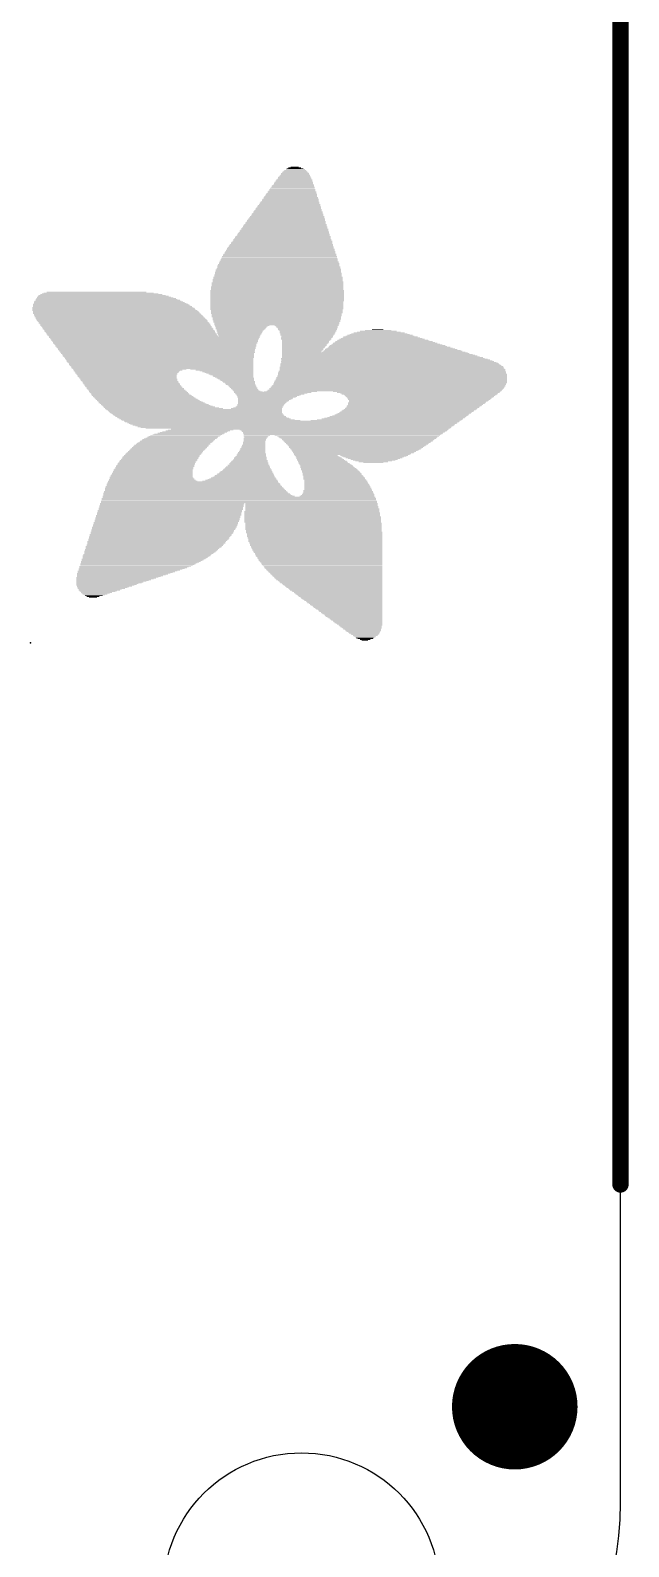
# Model space of a CAD drawing. Extents: x -6.8 to 60.3, y -8.9 to 34.9.
# Drawn here: x 46.1 to 50.86, y 2.19 to 14.28 of the extents above; entities that cross this region are included whole.
import ezdxf

# ---------------------------------------------------------------- set-up
doc = ezdxf.new("R2010")
doc.units = 0
for name, color, linetype in [('1', 12, 'CONTINUOUS'), ('20', 53, 'CONTINUOUS'), ('21', 40, 'CONTINUOUS'), ('23', 40, 'CONTINUOUS'), ('47', 253, 'CONTINUOUS')]:
    doc.layers.add(name, color=color, linetype=linetype)

# ---------------------------------------------------------------- blocks, each defined once
blk = doc.blocks.new('RECT')
blk.add_solid([(-0.5, -0.5), (0.5, -0.5), (-0.5, 0.5), (0.5, 0.5)])
blk = doc.blocks.new('PIE')
at = {"const_width": 0.5}
blk.add_lwpolyline([(0, -0.25, 1), (0, 0.25, 1), (0, -0.25)], format="xyb", dxfattribs=at)

msp = doc.modelspace()

# ---------------------------------------------------------------- linework, layer by layer
at = {"layer": '20'}
msp.add_line((50.8, 2.54), (50.8, 20.32), dxfattribs=at)
msp.add_circle((48.26, 1.8415), 1.1, dxfattribs=at)
msp.add_arc((48.26, 2.54), 2.54, 270, 0, dxfattribs=at)
at = {"layer": '23'}
for p in [(46.101, 9.398), (49.9582, 3.309)]:
    msp.add_point(p, dxfattribs=at)
at = {"layer": '47', "const_width": 0.13}
msp.add_lwpolyline([(50.8, 5.08), (50.8, 34.462)], dxfattribs=at)
at = {"layer": '47', "const_width": 0.065}
msp.add_lwpolyline([(50.7675, 5.08, 1), (50.8325, 5.08)], format="xyb", dxfattribs=at)

# ---------------------------------------------------------------- block references
at = {"layer": '1'}
msp.add_blockref('PIE', (49.9582, 3.309), dxfattribs=at)
at = {"layer": '21'}
for p, xscale, yscale in [((48.2124, 13.1699), 0.1524, 0.0064), ((48.2092, 13.1763), 0.1334, 0.0063), ((48.206, 13.1826), 0.1016, 0.0064), ((48.2061, 13.189), 0.0635, 0.0063), ((48.1965, 13.0493), 0.3238, 0.0063), ((48.1965, 13.062), 0.3112, 0.0063), ((48.1965, 13.0556), 0.3112, 0.0064), ((48.1997, 13.0683), 0.3048, 0.0064), ((48.1997, 13.081), 0.2921, 0.0064), ((48.1997, 13.0747), 0.2921, 0.0063), ((48.2029, 13.0874), 0.2857, 0.0063), ((48.2029, 13.0937), 0.2731, 0.0064), ((48.2029, 13.1064), 0.2603, 0.0064), ((48.2061, 13.1001), 0.2667, 0.0063), ((48.206, 13.1128), 0.254, 0.0063), ((48.2061, 13.1191), 0.2413, 0.0064), ((48.2092, 13.1255), 0.235, 0.0063), ((48.2092, 13.1382), 0.2222, 0.0063), ((48.2092, 13.1318), 0.2222, 0.0064), ((48.2092, 13.1445), 0.2096, 0.0064), ((48.2092, 13.1509), 0.1968, 0.0063), ((48.2092, 13.1572), 0.1842, 0.0064), ((48.2092, 13.1636), 0.1714, 0.0063), ((48.1711, 12.9286), 0.4508, 0.0064), ((48.1743, 12.935), 0.4445, 0.0063), ((48.1743, 12.9477), 0.4318, 0.0063), ((48.1743, 12.9413), 0.4318, 0.0064), ((48.1743, 12.954), 0.4191, 0.0064), ((48.1775, 12.9667), 0.4127, 0.0064), ((48.1775, 12.9604), 0.4127, 0.0063), ((48.1806, 12.9731), 0.4064, 0.0063), ((48.1806, 12.9794), 0.3937, 0.0064), ((48.1838, 12.9921), 0.3874, 0.0064), ((48.1838, 12.9858), 0.3874, 0.0063), ((48.1838, 12.9985), 0.3746, 0.0063), ((48.187, 13.0112), 0.3683, 0.0063), ((48.187, 13.0048), 0.3683, 0.0064), ((48.187, 13.0175), 0.3556, 0.0064), ((48.1902, 13.0239), 0.3493, 0.0063), ((48.1902, 13.0366), 0.3365, 0.0063), ((48.1934, 13.0302), 0.3429, 0.0064), ((48.1933, 13.0429), 0.3302, 0.0064), ((48.1489, 12.8143), 0.5715, 0.0064), ((48.1489, 12.8079), 0.5715, 0.0063), ((48.1489, 12.8207), 0.5588, 0.0063), ((48.1521, 12.8334), 0.5525, 0.0063), ((48.1521, 12.827), 0.5525, 0.0064), ((48.1521, 12.8397), 0.5397, 0.0064), ((48.1552, 12.846), 0.5334, 0.0063), ((48.1553, 12.8588), 0.5207, 0.0063), ((48.1584, 12.8524), 0.527, 0.0064), ((48.1584, 12.8651), 0.5144, 0.0064), ((48.1584, 12.8778), 0.5016, 0.0064), ((48.1616, 12.8715), 0.508, 0.0063), ((48.1616, 12.8841), 0.4953, 0.0063), ((48.1648, 12.8905), 0.4889, 0.0064), ((48.1648, 12.9032), 0.4763, 0.0064), ((48.1648, 12.8969), 0.4763, 0.0063), ((48.168, 12.9096), 0.4699, 0.0063), ((48.1679, 12.9159), 0.4572, 0.0064), ((48.1711, 12.9223), 0.4508, 0.0063), ((48.1235, 12.6873), 0.6985, 0.0064), ((48.1235, 12.7), 0.6858, 0.0064), ((48.1267, 12.6936), 0.6921, 0.0063), ((48.1267, 12.7064), 0.6795, 0.0063), ((48.1267, 12.7191), 0.6667, 0.0063), ((48.1299, 12.7127), 0.6731, 0.0064), ((48.1298, 12.7254), 0.6604, 0.0064), ((48.133, 12.7317), 0.654, 0.0063), ((48.133, 12.7445), 0.6414, 0.0063), ((48.133, 12.7381), 0.6414, 0.0064), ((48.1362, 12.7508), 0.635, 0.0064), ((48.1362, 12.7635), 0.6223, 0.0064), ((48.1394, 12.7572), 0.6287, 0.0063), ((48.1394, 12.7698), 0.6159, 0.0063), ((48.1425, 12.7762), 0.6096, 0.0064), ((48.1425, 12.7889), 0.5969, 0.0064), ((48.1425, 12.7826), 0.5969, 0.0063), ((48.1457, 12.7953), 0.5906, 0.0063), ((48.1457, 12.8016), 0.5778, 0.0064), ((48.0981, 12.5667), 0.8255, 0.0063), ((48.1013, 12.573), 0.8191, 0.0064), ((48.1013, 12.5857), 0.8065, 0.0064), ((48.1013, 12.5793), 0.8065, 0.0063), ((48.1044, 12.5921), 0.8001, 0.0063), ((48.1076, 12.5984), 0.7938, 0.0064), ((48.1076, 12.6111), 0.781, 0.0064), ((48.1076, 12.6048), 0.781, 0.0063), ((48.1076, 12.6174), 0.7684, 0.0063), ((48.1108, 12.6302), 0.762, 0.0063), ((48.1108, 12.6238), 0.762, 0.0064), ((48.114, 12.6365), 0.7557, 0.0064), ((48.114, 12.6429), 0.7429, 0.0063), ((48.1171, 12.6555), 0.7366, 0.0063), ((48.1171, 12.6492), 0.7366, 0.0064), ((48.1172, 12.6619), 0.7239, 0.0064), ((48.1203, 12.6683), 0.7176, 0.0063), ((48.1203, 12.681), 0.7048, 0.0063), ((48.1235, 12.6746), 0.7112, 0.0064), ((48.0822, 12.4524), 0.9334, 0.0063), ((48.0822, 12.446), 0.9334, 0.0064), ((48.0822, 12.465), 0.9208, 0.0063), ((48.0854, 12.4587), 0.9271, 0.0064), ((48.0854, 12.4778), 0.9144, 0.0063), ((48.0854, 12.4714), 0.9144, 0.0064), ((48.0854, 12.4905), 0.9017, 0.0063), ((48.0854, 12.4841), 0.9017, 0.0064), ((48.0886, 12.4968), 0.8953, 0.0064), ((48.0886, 12.5095), 0.8827, 0.0064), ((48.0886, 12.5031), 0.8827, 0.0063), ((48.0918, 12.5159), 0.8763, 0.0063), ((48.0917, 12.5286), 0.8636, 0.0063), ((48.0917, 12.5222), 0.8636, 0.0064), ((48.0949, 12.5349), 0.8572, 0.0064), ((48.0918, 12.5412), 0.8509, 0.0063), ((48.0949, 12.5476), 0.8446, 0.0064), ((48.0949, 12.5603), 0.8318, 0.0064), ((48.0981, 12.554), 0.8382, 0.0063), ((48.0727, 12.3317), 1.016, 0.0064), ((48.0727, 12.3254), 1.016, 0.0063), ((48.0727, 12.3508), 1.0033, 0.0063), ((48.0759, 12.3444), 1.0097, 0.0064), ((48.0759, 12.3381), 1.0097, 0.0063), ((48.0759, 12.3698), 0.9969, 0.0064), ((48.0759, 12.3635), 0.9969, 0.0063), ((48.0759, 12.3571), 0.9969, 0.0064), ((48.0759, 12.3825), 0.9843, 0.0064), ((48.079, 12.3762), 0.9906, 0.0063), ((48.0759, 12.4016), 0.9715, 0.0063), ((48.0791, 12.3952), 0.9779, 0.0064), ((48.0791, 12.3889), 0.9779, 0.0063), ((48.079, 12.4143), 0.9652, 0.0063), ((48.079, 12.4079), 0.9652, 0.0064), ((48.0791, 12.4269), 0.9525, 0.0063), ((48.0822, 12.4206), 0.9588, 0.0064), ((48.079, 12.4397), 0.9398, 0.0063), ((48.0822, 12.4333), 0.9462, 0.0064), ((48.0663, 12.2047), 1.0668, 0.0064), ((48.0663, 12.2365), 1.0541, 0.0063), ((48.0663, 12.2301), 1.0541, 0.0064), ((48.0663, 12.2238), 1.0541, 0.0063), ((48.0663, 12.2174), 1.0541, 0.0064), ((48.0663, 12.2111), 1.0541, 0.0063), ((48.0695, 12.2682), 1.0478, 0.0064), ((48.0695, 12.2619), 1.0478, 0.0063), ((48.0695, 12.2555), 1.0478, 0.0064), ((48.0695, 12.2492), 1.0478, 0.0063), ((48.0695, 12.2428), 1.0478, 0.0064), ((48.0695, 12.2936), 1.035, 0.0064), ((48.0695, 12.2873), 1.035, 0.0063), ((48.0695, 12.2809), 1.035, 0.0064), ((48.0727, 12.2746), 1.0414, 0.0063), ((48.0727, 12.3127), 1.0287, 0.0063), ((48.0727, 12.3063), 1.0287, 0.0064), ((48.0727, 12.3), 1.0287, 0.0063), ((48.0727, 12.319), 1.016, 0.0064), ((46.7392, 12.0968), 1.2319, 0.0063), ((46.7455, 12.0904), 1.2446, 0.0064), ((46.7487, 12.0841), 1.251, 0.0063), ((46.7296, 12.1095), 1.2001, 0.0063), ((46.7233, 12.1158), 1.1874, 0.0064), ((46.736, 12.1031), 1.2128, 0.0064), ((46.7201, 12.1222), 1.1684, 0.0063), ((46.7075, 12.1349), 1.1303, 0.0063), ((46.717, 12.1285), 1.1493, 0.0064), ((46.7043, 12.1412), 1.1113, 0.0064), ((46.6884, 12.1539), 1.0668, 0.0064), ((46.6979, 12.1476), 1.0858, 0.0063), ((46.682, 12.1603), 1.0414, 0.0063), ((46.6725, 12.1666), 1.0096, 0.0064), ((46.6662, 12.173), 0.9715, 0.0063), ((46.6566, 12.1793), 0.9271, 0.0064), ((46.644, 12.1857), 0.8763, 0.0063), ((46.6281, 12.192), 0.7937, 0.0064), ((48.0663, 12.1984), 1.0668, 0.0063), ((48.0663, 12.192), 1.0668, 0.0064), ((48.0663, 12.1857), 1.0668, 0.0063), ((48.0663, 12.1793), 1.0668, 0.0064), ((48.0663, 12.173), 1.0668, 0.0063), ((48.0663, 12.1666), 1.0668, 0.0064), ((48.0663, 12.1603), 1.0668, 0.0063), ((48.0663, 12.1539), 1.0668, 0.0064), ((48.0663, 12.1476), 1.0668, 0.0063), ((48.0663, 12.1412), 1.0668, 0.0064), ((48.0663, 12.1349), 1.0668, 0.0063), ((48.0663, 12.1285), 1.0668, 0.0064), ((48.0663, 12.1222), 1.0668, 0.0063), ((48.0632, 12.1158), 1.0605, 0.0064), ((48.0632, 12.1095), 1.0605, 0.0063), ((48.0632, 12.1031), 1.0605, 0.0064), ((48.0632, 12.0968), 1.0605, 0.0063), ((48.0632, 12.0904), 1.0605, 0.0064), ((48.0632, 12.0841), 1.0605, 0.0063), ((46.7677, 12.0523), 1.3017, 0.0064), ((46.7551, 12.0714), 1.2763, 0.0063), ((46.7614, 12.065), 1.289, 0.0064), ((46.7646, 12.0587), 1.2954, 0.0063), ((46.7741, 12.046), 1.3144, 0.0063), ((46.7551, 12.0777), 1.2637, 0.0064), ((46.7836, 12.0333), 1.3208, 0.0063), ((46.7868, 12.0269), 1.3272, 0.0064), ((46.79, 12.0206), 1.3335, 0.0063), ((46.7805, 12.0396), 1.3145, 0.0064), ((46.7964, 12.0142), 1.3335, 0.0064), ((46.7995, 12.0079), 1.3398, 0.0063), ((46.8058, 12.0015), 1.3399, 0.0064), ((46.809, 11.9952), 1.3462, 0.0063), ((46.8154, 11.9888), 1.3462, 0.0064), ((46.8186, 11.9825), 1.3525, 0.0063), ((46.8249, 11.9761), 1.3526, 0.0064), ((46.8281, 11.9698), 1.3589, 0.0063), ((46.8345, 11.9634), 1.3589, 0.0064), ((48.0632, 12.0777), 1.0605, 0.0064), ((48.0632, 12.0714), 1.0605, 0.0063), ((48.0632, 12.065), 1.0605, 0.0064), ((48.0632, 12.0587), 1.0605, 0.0063), ((48.06, 12.0523), 1.0541, 0.0064), ((48.0632, 12.046), 1.0477, 0.0063), ((48.0632, 12.0396), 1.0477, 0.0064), ((48.0632, 12.0333), 1.0477, 0.0063), ((48.0632, 12.0269), 1.0477, 0.0064), ((48.06, 12.0206), 1.0414, 0.0063), ((48.0632, 12.0142), 1.0351, 0.0064), ((48.0632, 12.0079), 1.0351, 0.0063), ((48.0632, 12.0015), 1.0351, 0.0064), ((48.06, 11.9952), 1.0287, 0.0063), ((48.06, 11.9698), 1.016, 0.0063), ((48.0632, 11.9888), 1.0223, 0.0064), ((48.0632, 11.9825), 1.0223, 0.0063), ((48.0632, 11.9761), 1.0223, 0.0064), ((48.0632, 11.9634), 1.0097, 0.0064), ((46.8376, 11.9571), 1.3526, 0.0063), ((46.8439, 11.9507), 1.3525, 0.0064), ((46.8471, 11.9444), 1.3589, 0.0063), ((46.8535, 11.938), 1.3589, 0.0064), ((46.8567, 11.9317), 1.3525, 0.0063), ((46.8599, 11.9253), 1.3589, 0.0064), ((46.8662, 11.919), 1.3589, 0.0063), ((46.8694, 11.9126), 1.3525, 0.0064), ((46.8788, 11.8999), 1.3589, 0.0064), ((46.8757, 11.9063), 1.3526, 0.0063), ((46.882, 11.8936), 1.3525, 0.0063), ((46.8884, 11.8872), 1.3526, 0.0064), ((46.8916, 11.8809), 1.3589, 0.0063), ((46.8948, 11.8745), 1.3525, 0.0064), ((46.9011, 11.8681), 1.3526, 0.0063), ((46.9075, 11.8618), 1.3525, 0.0064), ((46.9075, 11.8555), 1.3525, 0.0063), ((46.9138, 11.8491), 1.3526, 0.0064), ((46.9201, 11.8428), 1.3525, 0.0063), ((48.0632, 11.9571), 1.0097, 0.0063), ((48.06, 11.9507), 1.0033, 0.0064), ((48.06, 11.9317), 0.9906, 0.0063), ((48.0632, 11.9444), 0.9969, 0.0063), ((48.0632, 11.938), 0.9969, 0.0064), ((47.7869, 11.9253), 0.4318, 0.0064), ((47.7806, 11.919), 0.4191, 0.0063), ((47.7806, 11.9126), 0.4064, 0.0064), ((47.7774, 11.9063), 0.4, 0.0063), ((47.7743, 11.8999), 0.3937, 0.0064), ((47.7742, 11.8936), 0.381, 0.0063), ((47.7711, 11.8872), 0.3747, 0.0064), ((47.7679, 11.8809), 0.3683, 0.0063), ((47.7711, 11.8745), 0.3619, 0.0064), ((47.7679, 11.8681), 0.3556, 0.0063), ((47.7647, 11.8618), 0.3492, 0.0064), ((47.7679, 11.8555), 0.3429, 0.0063), ((47.7647, 11.8491), 0.3366, 0.0064), ((47.7679, 11.8428), 0.3302, 0.0063), ((48.3013, 11.9253), 0.508, 0.0064), ((48.3013, 11.919), 0.4953, 0.0063), ((48.3045, 11.9126), 0.4889, 0.0064), ((48.3076, 11.9063), 0.4826, 0.0063), ((48.3077, 11.8999), 0.4699, 0.0064), ((48.3077, 11.8936), 0.4699, 0.0063), ((48.3076, 11.8872), 0.4572, 0.0064), ((48.3108, 11.8809), 0.4508, 0.0063), ((48.3077, 11.8745), 0.4445, 0.0064), ((48.3077, 11.8681), 0.4445, 0.0063), ((48.3076, 11.8618), 0.4318, 0.0064), ((48.3076, 11.8555), 0.4318, 0.0063), ((48.3045, 11.8491), 0.4255, 0.0064), ((48.3045, 11.8428), 0.4127, 0.0063), ((48.8855, 11.8428), 0.5461, 0.0063), ((48.8855, 11.8491), 0.5207, 0.0064), ((48.8823, 11.8555), 0.4762, 0.0063), ((48.8792, 11.8618), 0.4445, 0.0064), ((48.8791, 11.8681), 0.4064, 0.0063), ((48.876, 11.8745), 0.3493, 0.0064), ((48.8728, 11.8809), 0.2921, 0.0063), ((48.8696, 11.8872), 0.2096, 0.0064), ((48.8665, 11.8936), 0.0889, 0.0063), ((47.0884, 11.8364), 1.6764, 0.0064), ((47.0884, 11.83), 1.6764, 0.0063), ((47.0885, 11.8237), 1.6637, 0.0064), ((47.0916, 11.8174), 1.6574, 0.0063), ((47.0916, 11.811), 1.6446, 0.0064), ((47.0916, 11.8047), 1.6446, 0.0063), ((47.0948, 11.7983), 1.6383, 0.0064), ((47.0948, 11.7919), 1.6256, 0.0063), ((47.0948, 11.7856), 1.6256, 0.0064), ((47.0948, 11.7793), 1.6129, 0.0063), ((47.098, 11.7729), 1.6065, 0.0064), ((47.1011, 11.7666), 1.6002, 0.0063), ((47.1011, 11.7602), 1.6002, 0.0064), ((47.1012, 11.7538), 1.5875, 0.0063), ((47.1043, 11.7475), 1.5812, 0.0064), ((47.1075, 11.7412), 1.5748, 0.0063), ((47.1043, 11.7348), 1.5684, 0.0064), ((47.1075, 11.7285), 1.5621, 0.0063), ((47.1106, 11.7221), 1.5557, 0.0064), ((48.3045, 11.8364), 0.4127, 0.0064), ((48.3013, 11.83), 0.4064, 0.0063), ((48.2981, 11.8237), 0.4, 0.0064), ((48.2981, 11.8174), 0.4, 0.0063), ((48.2981, 11.811), 0.3874, 0.0064), ((48.2949, 11.8047), 0.381, 0.0063), ((48.2918, 11.7983), 0.3747, 0.0064), ((48.2918, 11.7919), 0.3747, 0.0063), ((48.2886, 11.7856), 0.3683, 0.0064), ((48.2854, 11.7793), 0.362, 0.0063), ((48.2822, 11.7729), 0.3556, 0.0064), ((48.2822, 11.7666), 0.3556, 0.0063), ((48.2791, 11.7602), 0.3493, 0.0064), ((48.2759, 11.7538), 0.3429, 0.0063), ((48.2727, 11.7475), 0.3366, 0.0064), ((48.2695, 11.7412), 0.3302, 0.0063), ((48.2695, 11.7348), 0.3302, 0.0064), ((48.2664, 11.7285), 0.3239, 0.0063), ((48.2632, 11.7221), 0.3175, 0.0064), ((48.9871, 11.7221), 1.1049, 0.0064), ((48.9839, 11.7285), 1.0858, 0.0063), ((48.9744, 11.7348), 1.0541, 0.0064), ((48.9681, 11.7412), 1.0287, 0.0063), ((48.9649, 11.7475), 0.9969, 0.0064), ((48.9585, 11.7538), 0.9716, 0.0063), ((48.949, 11.7602), 0.9398, 0.0064), ((48.9458, 11.7666), 0.9208, 0.0063), ((48.9395, 11.7729), 0.8827, 0.0064), ((48.9331, 11.7793), 0.8572, 0.0063), ((48.9268, 11.7856), 0.8319, 0.0064), ((48.9236, 11.7919), 0.8001, 0.0063), ((48.9173, 11.7983), 0.7747, 0.0064), ((48.9109, 11.8047), 0.7366, 0.0063), ((48.9077, 11.811), 0.7176, 0.0064), ((48.9014, 11.8174), 0.6795, 0.0063), ((48.8982, 11.8237), 0.6477, 0.0064), ((48.895, 11.83), 0.616, 0.0063), ((48.8887, 11.8364), 0.5905, 0.0064), ((47.1138, 11.7157), 1.5494, 0.0063), ((47.1138, 11.7094), 1.5494, 0.0064), ((47.1138, 11.7031), 1.5367, 0.0063), ((47.117, 11.6967), 1.5304, 0.0064), ((47.1202, 11.6904), 1.524, 0.0063), ((47.1202, 11.684), 1.524, 0.0064), ((47.1234, 11.6776), 1.5177, 0.0063), ((47.1266, 11.6713), 1.5113, 0.0064), ((47.1265, 11.665), 1.4986, 0.0063), ((47.1265, 11.6586), 1.4986, 0.0064), ((47.1297, 11.6523), 1.4922, 0.0063), ((47.1329, 11.6459), 1.4859, 0.0064), ((47.1329, 11.6395), 1.4859, 0.0063), ((47.1361, 11.6332), 1.4795, 0.0064), ((47.1392, 11.6269), 1.4732, 0.0063), ((47.1424, 11.6205), 1.4668, 0.0064), ((47.1424, 11.6142), 1.4668, 0.0063), ((47.1456, 11.6078), 1.4605, 0.0064), ((47.1487, 11.6014), 1.4541, 0.0063), ((48.9617, 11.6205), 1.7399, 0.0064), ((48.968, 11.6142), 1.7526, 0.0063), ((48.9712, 11.6078), 1.759, 0.0064), ((48.9776, 11.6014), 1.7717, 0.0063), ((48.9077, 11.665), 1.6192, 0.0063), ((48.9204, 11.6586), 1.6446, 0.0064), ((48.93, 11.6523), 1.6637, 0.0063), ((48.9458, 11.6395), 1.6954, 0.0063), ((48.9554, 11.6332), 1.7145, 0.0064), ((48.9617, 11.6269), 1.7272, 0.0063), ((48.9395, 11.6459), 1.6827, 0.0064), ((48.26, 11.7157), 0.3112, 0.0063), ((48.8442, 11.7094), 1.4796, 0.0064), ((48.8506, 11.7031), 1.4923, 0.0063), ((48.8633, 11.6967), 1.5177, 0.0064), ((48.8728, 11.6904), 1.5367, 0.0063), ((48.8823, 11.684), 1.5558, 0.0064), ((48.8918, 11.6776), 1.5748, 0.0063), ((48.9045, 11.6713), 1.6002, 0.0064), ((48.9934, 11.7157), 1.143, 0.0063), ((47.1519, 11.5951), 1.4478, 0.0064), ((47.1519, 11.5888), 1.4478, 0.0063), ((47.1551, 11.5824), 1.4414, 0.0064), ((46.8916, 11.5761), 0.9017, 0.0063), ((46.8789, 11.5697), 0.8636, 0.0064), ((46.8694, 11.5633), 0.8445, 0.0063), ((46.8694, 11.557), 0.8319, 0.0064), ((46.8694, 11.5507), 0.8191, 0.0063), ((46.8662, 11.5443), 0.8128, 0.0064), ((46.8694, 11.538), 0.8065, 0.0063), ((46.8694, 11.5316), 0.7937, 0.0064), ((46.8725, 11.5252), 0.7874, 0.0063), ((46.8725, 11.5189), 0.7874, 0.0064), ((46.8757, 11.5126), 0.781, 0.0063), ((46.8788, 11.5062), 0.7747, 0.0064), ((46.8852, 11.4999), 0.7747, 0.0063), ((46.8852, 11.4935), 0.7747, 0.0064), ((46.8884, 11.4871), 0.7684, 0.0063), ((46.8948, 11.4808), 0.7683, 0.0064), ((47.625, 11.5761), 0.5016, 0.0063), ((47.6472, 11.5697), 0.4572, 0.0064), ((47.6631, 11.5633), 0.4254, 0.0063), ((47.6726, 11.557), 0.4064, 0.0064), ((47.6822, 11.5507), 0.3873, 0.0063), ((47.6885, 11.5443), 0.3746, 0.0064), ((47.698, 11.538), 0.3556, 0.0063), ((47.7044, 11.5316), 0.3429, 0.0064), ((47.7139, 11.5252), 0.3238, 0.0063), ((47.7171, 11.5189), 0.3175, 0.0064), ((47.7234, 11.5126), 0.3048, 0.0063), ((47.733, 11.5062), 0.2985, 0.0064), ((47.7393, 11.4999), 0.2858, 0.0063), ((47.7457, 11.4935), 0.2731, 0.0064), ((47.7489, 11.4871), 0.2667, 0.0063), ((47.7584, 11.4808), 0.2603, 0.0064), ((48.9712, 11.4871), 1.8478, 0.0063), ((48.9712, 11.4808), 1.8478, 0.0064), ((48.9744, 11.4999), 1.8415, 0.0063), ((48.9744, 11.4935), 1.8415, 0.0064), ((48.9776, 11.5126), 1.8351, 0.0063), ((48.9776, 11.5062), 1.8351, 0.0064), ((48.9807, 11.5252), 1.8288, 0.0063), ((48.9807, 11.5189), 1.8288, 0.0064), ((48.9808, 11.5507), 1.8161, 0.0063), ((48.9808, 11.5443), 1.8161, 0.0064), ((48.9839, 11.538), 1.8224, 0.0063), ((48.9839, 11.5316), 1.8224, 0.0064), ((48.9807, 11.5633), 1.8034, 0.0063), ((48.9839, 11.557), 1.8098, 0.0064), ((48.9839, 11.5761), 1.797, 0.0063), ((48.9839, 11.5697), 1.797, 0.0064), ((48.9776, 11.5951), 1.7843, 0.0064), ((48.9776, 11.5888), 1.7843, 0.0063), ((48.9808, 11.5824), 1.7907, 0.0064), ((46.8979, 11.4745), 0.762, 0.0063), ((46.9011, 11.4681), 0.7684, 0.0064), ((46.9075, 11.4618), 0.7683, 0.0063), ((46.9106, 11.4554), 0.762, 0.0064), ((46.9138, 11.449), 0.7684, 0.0063), ((46.9201, 11.4427), 0.7683, 0.0064), ((46.9265, 11.4364), 0.7684, 0.0063), ((46.9297, 11.43), 0.762, 0.0064), ((46.9361, 11.4237), 0.7747, 0.0063), ((46.9392, 11.4173), 0.7684, 0.0064), ((46.9488, 11.4109), 0.7747, 0.0063), ((46.955, 11.4046), 0.7747, 0.0064), ((46.9582, 11.3983), 0.7811, 0.0063), ((46.9646, 11.3919), 0.781, 0.0064), ((46.971, 11.3856), 0.7811, 0.0063), ((46.9773, 11.3792), 0.781, 0.0064), ((46.9837, 11.3728), 0.7937, 0.0063), ((46.99, 11.3665), 0.7938, 0.0064), ((46.9995, 11.3602), 0.8001, 0.0063), ((47.7615, 11.4745), 0.254, 0.0063), ((47.7679, 11.4681), 0.2413, 0.0064), ((47.7711, 11.4618), 0.2349, 0.0063), ((47.7774, 11.4554), 0.235, 0.0064), ((47.7838, 11.449), 0.2223, 0.0063), ((47.7901, 11.4427), 0.2222, 0.0064), ((47.7933, 11.4364), 0.2159, 0.0063), ((47.7996, 11.43), 0.2159, 0.0064), ((47.8028, 11.4237), 0.2096, 0.0063), ((47.8092, 11.4173), 0.2095, 0.0064), ((47.8155, 11.4109), 0.2096, 0.0063), ((47.8251, 11.4046), 0.2159, 0.0064), ((47.8377, 11.3983), 0.2286, 0.0063), ((48.0314, 11.3919), 0.616, 0.0064), ((48.0187, 11.3856), 0.5778, 0.0063), ((48.0092, 11.3792), 0.5461, 0.0064), ((47.9997, 11.3728), 0.5143, 0.0063), ((47.9933, 11.3665), 0.5016, 0.0064), ((47.987, 11.3602), 0.4763, 0.0063), ((48.1711, 11.3983), 0.4254, 0.0063), ((48.9173, 11.4046), 1.8669, 0.0064), ((48.9236, 11.4109), 1.8669, 0.0063), ((48.9331, 11.4173), 1.8606, 0.0064), ((48.9363, 11.4237), 1.8669, 0.0063), ((48.9458, 11.4364), 1.8606, 0.0063), ((48.9458, 11.43), 1.8606, 0.0064), ((48.9522, 11.4427), 1.8605, 0.0064), ((48.9553, 11.449), 1.8542, 0.0063), ((48.9617, 11.4618), 1.8542, 0.0063), ((48.9617, 11.4554), 1.8542, 0.0064), ((48.968, 11.4745), 1.8542, 0.0063), ((48.968, 11.4681), 1.8542, 0.0064), ((49.1776, 11.3983), 1.3335, 0.0063), ((49.1903, 11.3919), 1.2954, 0.0064), ((49.1967, 11.3856), 1.2573, 0.0063), ((49.1998, 11.3792), 1.2382, 0.0064), ((49.2062, 11.3728), 1.2129, 0.0063), ((49.203, 11.3665), 1.1938, 0.0064), ((49.203, 11.3602), 1.1811, 0.0063), ((47.0059, 11.3538), 0.8001, 0.0064), ((47.0154, 11.3475), 0.8064, 0.0063), ((47.0249, 11.3411), 0.8128, 0.0064), ((47.0313, 11.3347), 0.8128, 0.0063), ((47.0408, 11.3284), 0.8192, 0.0064), ((47.0504, 11.3221), 0.8255, 0.0063), ((47.0599, 11.3157), 0.8319, 0.0064), ((47.0662, 11.3094), 0.8446, 0.0063), ((47.0789, 11.303), 0.8446, 0.0064), ((47.0916, 11.2967), 0.8572, 0.0063), ((47.1011, 11.2903), 0.8636, 0.0064), ((47.1138, 11.284), 0.8763, 0.0063), ((47.1265, 11.2776), 0.889, 0.0064), ((47.1456, 11.2713), 0.9144, 0.0063), ((47.1646, 11.2649), 0.9398, 0.0064), ((47.4028, 11.2586), 1.4033, 0.0063), ((47.4059, 11.2522), 1.397, 0.0064), ((47.4123, 11.2459), 1.3843, 0.0063), ((47.4154, 11.2395), 1.3779, 0.0064), ((47.9012, 11.2649), 0.4064, 0.0064), ((47.9139, 11.2713), 0.3937, 0.0063), ((47.9235, 11.2776), 0.3747, 0.0064), ((47.9298, 11.284), 0.3746, 0.0063), ((47.9806, 11.3538), 0.4636, 0.0064), ((47.9362, 11.2967), 0.3747, 0.0063), ((47.933, 11.2903), 0.3683, 0.0064), ((47.9743, 11.3475), 0.4381, 0.0063), ((47.9711, 11.3411), 0.4318, 0.0064), ((47.9648, 11.3347), 0.4191, 0.0063), ((47.9584, 11.3284), 0.4064, 0.0064), ((47.9552, 11.3221), 0.4, 0.0063), ((47.9457, 11.3094), 0.381, 0.0063), ((47.9425, 11.303), 0.3746, 0.0064), ((47.9489, 11.3157), 0.3873, 0.0064), ((49.0982, 11.2395), 1.0604, 0.0064), ((49.1078, 11.2459), 1.0541, 0.0063), ((49.1173, 11.2522), 1.0605, 0.0064), ((49.1268, 11.2586), 1.0541, 0.0063), ((49.1332, 11.2649), 1.0541, 0.0064), ((49.1427, 11.2713), 1.0605, 0.0063), ((49.203, 11.3538), 1.1684, 0.0064), ((49.149, 11.2776), 1.0604, 0.0064), ((49.1554, 11.284), 1.0731, 0.0063), ((49.1998, 11.3475), 1.1494, 0.0063), ((49.1617, 11.2903), 1.0732, 0.0064), ((49.1998, 11.3411), 1.1366, 0.0064), ((49.1967, 11.3347), 1.1303, 0.0063), ((49.1776, 11.3094), 1.0922, 0.0063), ((49.1744, 11.303), 1.0858, 0.0064), ((49.1681, 11.2967), 1.0731, 0.0063), ((49.1902, 11.3221), 1.1049, 0.0063), ((49.1839, 11.3157), 1.0922, 0.0064), ((49.1935, 11.3284), 1.1113, 0.0064), ((47.4186, 11.2332), 1.3716, 0.0063), ((47.425, 11.2268), 1.3716, 0.0064), ((47.4314, 11.2205), 1.3589, 0.0063), ((47.4377, 11.2141), 1.3589, 0.0064), ((47.4472, 11.2078), 1.3526, 0.0063), ((47.4567, 11.2014), 1.3589, 0.0064), ((47.4663, 11.1951), 1.3525, 0.0063), ((47.479, 11.1887), 1.3653, 0.0064), ((47.4916, 11.1824), 1.3653, 0.0063), ((47.5139, 11.176), 1.3843, 0.0064), ((47.5393, 11.1697), 1.4224, 0.0063), ((48.1838, 11.1633), 2.6734, 0.0064), ((48.1838, 11.157), 2.6606, 0.0063), ((48.187, 11.1506), 2.6289, 0.0064), ((48.1902, 11.1443), 2.6099, 0.0063), ((48.1902, 11.1379), 2.5845, 0.0064), ((48.1965, 11.1316), 2.559, 0.0063), ((48.2029, 11.1252), 2.5337, 0.0064), ((48.2061, 11.1189), 2.5019, 0.0063), ((48.9331, 11.1697), 1.2002, 0.0063), ((48.9617, 11.176), 1.1557, 0.0064), ((48.9839, 11.1824), 1.124, 0.0063), ((48.9998, 11.1887), 1.1176, 0.0064), ((49.0157, 11.1951), 1.0985, 0.0063), ((49.0284, 11.2014), 1.0859, 0.0064), ((49.0443, 11.2078), 1.0795, 0.0063), ((49.0569, 11.2141), 1.0668, 0.0064), ((49.0665, 11.2205), 1.0605, 0.0063), ((49.0792, 11.2268), 1.0605, 0.0064), ((49.0887, 11.2332), 1.0541, 0.0063), ((47.2599, 10.9982), 0.5842, 0.0064), ((47.2662, 11.0046), 0.5842, 0.0063), ((48.2156, 11.1125), 2.4701, 0.0064), ((47.2758, 11.0109), 0.5779, 0.0064), ((47.2821, 11.0173), 0.5778, 0.0063), ((47.2948, 11.0236), 0.5778, 0.0064), ((47.3043, 11.03), 0.5715, 0.0063), ((48.2315, 11.1062), 2.4257, 0.0063), ((47.3139, 11.0363), 0.5651, 0.0064), ((47.3266, 11.0427), 0.5651, 0.0063), ((47.3361, 11.049), 0.5588, 0.0064), ((47.352, 11.0554), 0.5525, 0.0063), ((47.3647, 11.0617), 0.5525, 0.0064), ((47.3805, 11.0681), 0.5334, 0.0063), ((47.3996, 11.0744), 0.5334, 0.0064), ((47.4123, 11.0808), 0.5207, 0.0063), ((47.4345, 11.0871), 0.5144, 0.0064), ((47.4567, 11.0935), 0.5207, 0.0063), ((48.3267, 11.0998), 2.2098, 0.0064), ((48.5966, 11.0935), 1.6573, 0.0063), ((48.5998, 11.0871), 1.6383, 0.0064), ((48.5966, 11.0808), 1.6193, 0.0063), ((48.5902, 11.0681), 1.5938, 0.0063), ((47.8822, 10.9982), 0.1778, 0.0064), ((48.5966, 11.0744), 1.6065, 0.0064), ((48.5902, 11.0617), 1.5812, 0.0064), ((48.5839, 11.0554), 1.5685, 0.0063), ((47.9044, 11.049), 0.2096, 0.0064), ((47.8981, 11.0427), 0.1969, 0.0063), ((47.8917, 11.03), 0.1842, 0.0063), ((47.8917, 11.0236), 0.1842, 0.0064), ((47.8885, 11.0173), 0.1778, 0.0063), ((47.8885, 11.0109), 0.1778, 0.0064), ((47.8854, 11.0046), 0.1715, 0.0063), ((47.8981, 11.0363), 0.1841, 0.0064), ((48.7045, 11.049), 1.3144, 0.0064), ((48.7109, 11.0427), 1.2891, 0.0063), ((48.7109, 11.0363), 1.2637, 0.0064), ((48.7109, 11.03), 1.2509, 0.0063), ((48.7141, 11.0236), 1.2319, 0.0064), ((48.7109, 11.0173), 1.2129, 0.0063), ((48.7109, 11.0109), 1.2001, 0.0064), ((48.7109, 11.0046), 1.1875, 0.0063), ((48.7077, 10.9982), 1.1684, 0.0064), ((47.1392, 10.8776), 0.6096, 0.0063), ((47.1456, 10.8839), 0.6096, 0.0064), ((47.1487, 10.8902), 0.6033, 0.0063), ((47.1551, 10.8966), 0.6032, 0.0064), ((47.1615, 10.903), 0.6033, 0.0063), ((47.1678, 10.9093), 0.6032, 0.0064), ((47.171, 10.9157), 0.5969, 0.0063), ((47.1774, 10.922), 0.5969, 0.0064), ((47.1837, 10.9284), 0.5969, 0.0063), ((47.19, 10.9347), 0.5969, 0.0064), ((47.1964, 10.9411), 0.5969, 0.0063), ((47.2028, 10.9474), 0.5969, 0.0064), ((47.2091, 10.9538), 0.5969, 0.0063), ((47.2155, 10.9601), 0.5969, 0.0064), ((47.2218, 10.9665), 0.5969, 0.0063), ((47.2249, 10.9728), 0.5905, 0.0064), ((47.2377, 10.9792), 0.5905, 0.0063), ((47.2408, 10.9855), 0.5842, 0.0064), ((47.2504, 10.9919), 0.5905, 0.0063), ((47.8568, 10.8776), 0.254, 0.0063), ((47.8568, 10.8839), 0.2413, 0.0064), ((47.86, 10.8966), 0.2349, 0.0064), ((47.86, 10.8902), 0.2349, 0.0063), ((47.8631, 10.903), 0.2286, 0.0063), ((47.8632, 10.9157), 0.2159, 0.0063), ((47.8632, 10.9093), 0.2159, 0.0064), ((47.8663, 10.922), 0.2096, 0.0064), ((47.8695, 10.9347), 0.2032, 0.0064), ((47.8695, 10.9284), 0.2032, 0.0063), ((47.8727, 10.9474), 0.1969, 0.0064), ((47.8727, 10.9411), 0.1969, 0.0063), ((47.8758, 10.9601), 0.1905, 0.0064), ((47.8758, 10.9538), 0.1905, 0.0063), ((47.879, 10.9728), 0.1842, 0.0064), ((47.879, 10.9665), 0.1842, 0.0063), ((47.8822, 10.9919), 0.1778, 0.0063), ((47.8822, 10.9855), 0.1778, 0.0064), ((47.8822, 10.9792), 0.1778, 0.0063), ((48.7077, 10.9919), 1.1557, 0.0063), ((48.7045, 10.9855), 1.1366, 0.0064), ((48.7045, 10.9792), 1.124, 0.0063), ((48.7014, 10.9728), 1.1049, 0.0064), ((48.7013, 10.9665), 1.0922, 0.0063), ((48.695, 10.9538), 1.0668, 0.0063), ((48.6982, 10.9601), 1.0731, 0.0064), ((48.6918, 10.9474), 1.0478, 0.0064), ((48.6918, 10.9411), 1.035, 0.0063), ((48.6886, 10.9347), 1.016, 0.0064), ((48.6823, 10.9284), 1.0033, 0.0063), ((48.6791, 10.922), 0.9842, 0.0064), ((48.6759, 10.9157), 0.9652, 0.0063), ((48.6728, 10.9093), 0.9589, 0.0064), ((48.6664, 10.903), 0.9334, 0.0063), ((48.6601, 10.8966), 0.9207, 0.0064), ((48.3775, 10.8902), 0.3429, 0.0063), ((48.3839, 10.8839), 0.3429, 0.0064), ((48.3902, 10.8776), 0.3556, 0.0063), ((48.8379, 10.8902), 0.5397, 0.0063), ((48.8379, 10.8839), 0.5143, 0.0064), ((48.8347, 10.8776), 0.4826, 0.0063), ((47.0757, 10.7633), 0.635, 0.0063), ((47.0757, 10.7569), 0.635, 0.0064), ((47.0789, 10.7759), 0.6286, 0.0063), ((47.0789, 10.7696), 0.6286, 0.0064), ((47.0853, 10.7823), 0.6287, 0.0064), ((47.0885, 10.795), 0.6223, 0.0064), ((47.0885, 10.7887), 0.6223, 0.0063), ((47.0948, 10.8077), 0.6223, 0.0064), ((47.0948, 10.8014), 0.6223, 0.0063), ((47.098, 10.814), 0.6159, 0.0063), ((47.1043, 10.8268), 0.616, 0.0063), ((47.1043, 10.8204), 0.616, 0.0064), ((47.1106, 10.8331), 0.6159, 0.0064), ((47.117, 10.8458), 0.616, 0.0064), ((47.1138, 10.8395), 0.6096, 0.0063), ((47.1234, 10.8521), 0.6159, 0.0063), ((47.1265, 10.8585), 0.6096, 0.0064), ((47.1329, 10.8649), 0.6096, 0.0063), ((47.1361, 10.8712), 0.6033, 0.0064), ((47.8187, 10.7569), 0.4191, 0.0064), ((47.8219, 10.7633), 0.4127, 0.0063), ((47.8251, 10.7696), 0.3937, 0.0064), ((47.8282, 10.7759), 0.3874, 0.0063), ((47.8282, 10.7823), 0.3746, 0.0064), ((47.8314, 10.7887), 0.3683, 0.0063), ((47.8314, 10.795), 0.3556, 0.0064), ((47.8346, 10.8014), 0.3493, 0.0063), ((47.8377, 10.814), 0.3302, 0.0063), ((47.8377, 10.8077), 0.3302, 0.0064), ((47.8409, 10.8268), 0.3112, 0.0063), ((47.8409, 10.8204), 0.3112, 0.0064), ((47.8441, 10.8331), 0.3048, 0.0064), ((47.8441, 10.8395), 0.2921, 0.0063), ((47.8473, 10.8458), 0.2857, 0.0064), ((47.8504, 10.8521), 0.2794, 0.0063), ((47.8505, 10.8585), 0.2667, 0.0064), ((47.8536, 10.8712), 0.2604, 0.0064), ((47.8536, 10.8649), 0.2604, 0.0063), ((48.3997, 10.8712), 0.362, 0.0064), ((48.4029, 10.8649), 0.3683, 0.0063), ((48.4124, 10.8585), 0.3746, 0.0064), ((48.4156, 10.8521), 0.381, 0.0063), ((48.4251, 10.8458), 0.3874, 0.0064), ((48.4283, 10.8395), 0.3937, 0.0063), ((48.441, 10.8268), 0.4064, 0.0063), ((48.4347, 10.8331), 0.3937, 0.0064), ((48.4473, 10.8204), 0.4064, 0.0064), ((48.4537, 10.814), 0.4191, 0.0063), ((48.4601, 10.8077), 0.4191, 0.0064), ((48.4632, 10.8014), 0.4254, 0.0063), ((48.4664, 10.795), 0.4318, 0.0064), ((48.4759, 10.7887), 0.4382, 0.0063), ((48.4791, 10.7823), 0.4445, 0.0064), ((48.4823, 10.7759), 0.4509, 0.0063), ((48.4886, 10.7696), 0.4508, 0.0064), ((48.4918, 10.7633), 0.4572, 0.0063), ((48.495, 10.7569), 0.4635, 0.0064), ((48.8379, 10.8712), 0.4509, 0.0064), ((48.8379, 10.8649), 0.4127, 0.0063), ((48.8379, 10.8585), 0.3747, 0.0064), ((48.8379, 10.8521), 0.3365, 0.0063), ((48.8347, 10.8458), 0.2921, 0.0064), ((48.8315, 10.8395), 0.235, 0.0063), ((48.8315, 10.8331), 0.1588, 0.0064), ((47.4028, 10.6426), 1.4033, 0.0064), ((47.406, 10.6363), 1.4097, 0.0063), ((47.3996, 10.6616), 1.3843, 0.0063), ((47.3996, 10.6553), 1.3843, 0.0064), ((47.4028, 10.649), 1.3907, 0.0063), ((47.3964, 10.6744), 1.3652, 0.0063), ((47.3996, 10.668), 1.3716, 0.0064), ((47.0757, 10.6871), 0.7112, 0.0063), ((47.3964, 10.6807), 1.3526, 0.0064), ((47.0725, 10.6934), 0.6921, 0.0064), ((47.0662, 10.6997), 0.6794, 0.0063), ((47.063, 10.7188), 0.6604, 0.0064), ((47.0662, 10.7125), 0.6668, 0.0063), ((47.0694, 10.7061), 0.6731, 0.0064), ((47.0662, 10.7315), 0.654, 0.0064), ((47.0662, 10.7252), 0.654, 0.0063), ((47.0694, 10.7378), 0.6477, 0.0063), ((47.0725, 10.7506), 0.6413, 0.0063), ((47.0725, 10.7442), 0.6413, 0.0064), ((47.7711, 10.6871), 0.6033, 0.0063), ((47.7806, 10.6934), 0.5715, 0.0064), ((47.787, 10.6997), 0.5461, 0.0063), ((47.7933, 10.7061), 0.5334, 0.0064), ((47.7965, 10.7125), 0.5143, 0.0063), ((47.7996, 10.7188), 0.4953, 0.0064), ((47.806, 10.7252), 0.4826, 0.0063), ((47.806, 10.7315), 0.4699, 0.0064), ((47.8123, 10.7378), 0.4572, 0.0063), ((47.8124, 10.7442), 0.4445, 0.0064), ((47.8187, 10.7506), 0.4318, 0.0063), ((48.5013, 10.7506), 0.4636, 0.0063), ((48.5045, 10.7442), 0.4699, 0.0064), ((48.5045, 10.7378), 0.4699, 0.0063), ((48.5077, 10.7315), 0.4763, 0.0064), ((48.514, 10.7252), 0.4762, 0.0063), ((48.5172, 10.7188), 0.4826, 0.0064), ((48.5204, 10.7125), 0.4889, 0.0063), ((48.5204, 10.7061), 0.4889, 0.0064), ((48.5236, 10.6997), 0.4953, 0.0063), ((48.5299, 10.6934), 0.4953, 0.0064), ((48.5331, 10.6871), 0.5017, 0.0063), ((48.5331, 10.6807), 0.5017, 0.0064), ((48.5362, 10.6744), 0.508, 0.0063), ((48.5362, 10.668), 0.508, 0.0064), ((48.5394, 10.6616), 0.5144, 0.0063), ((48.5426, 10.6553), 0.5207, 0.0064), ((48.5426, 10.649), 0.5207, 0.0063), ((48.5458, 10.6426), 0.5271, 0.0064), ((48.5458, 10.6363), 0.5271, 0.0063), ((47.7615, 10.5283), 2.1971, 0.0064), ((47.7615, 10.522), 2.1971, 0.0063), ((47.7615, 10.5156), 2.1971, 0.0064), ((47.7615, 10.5473), 2.1844, 0.0063), ((47.7615, 10.541), 2.1844, 0.0064), ((47.7615, 10.5347), 2.1844, 0.0063), ((47.7615, 10.5601), 2.1717, 0.0063), ((47.7615, 10.5537), 2.1717, 0.0064), ((47.4409, 10.5664), 1.5303, 0.0064), ((47.4186, 10.5918), 1.4732, 0.0064), ((47.425, 10.5854), 1.4859, 0.0063), ((47.4282, 10.5791), 1.4923, 0.0064), ((47.4345, 10.5728), 1.505, 0.0063), ((47.4154, 10.6045), 1.4541, 0.0064), ((47.4186, 10.5982), 1.4605, 0.0063), ((47.4154, 10.6109), 1.4415, 0.0063), ((47.4059, 10.6299), 1.4224, 0.0064), ((47.4091, 10.6235), 1.4288, 0.0063), ((47.4123, 10.6172), 1.4351, 0.0064), ((48.5426, 10.5664), 0.5969, 0.0064), ((48.5489, 10.5728), 0.5842, 0.0063), ((48.5521, 10.5791), 0.5778, 0.0064), ((48.5521, 10.5918), 0.5652, 0.0064), ((48.5521, 10.5854), 0.5652, 0.0063), ((48.5521, 10.6045), 0.5524, 0.0064), ((48.5521, 10.5982), 0.5524, 0.0063), ((48.549, 10.6109), 0.5461, 0.0063), ((48.5489, 10.6299), 0.5334, 0.0064), ((48.5489, 10.6235), 0.5334, 0.0063), ((48.5521, 10.6172), 0.5398, 0.0064), ((47.1964, 10.3949), 1.1557, 0.0063), ((47.1996, 10.4077), 1.1493, 0.0063), ((47.1996, 10.4013), 1.1493, 0.0064), ((47.2028, 10.414), 1.1557, 0.0064), ((47.2059, 10.433), 1.1494, 0.0063), ((47.2059, 10.4267), 1.1494, 0.0064), ((47.2059, 10.4204), 1.1494, 0.0063), ((47.2123, 10.4521), 1.1493, 0.0064), ((47.2123, 10.4458), 1.1493, 0.0063), ((47.2123, 10.4394), 1.1493, 0.0064), ((47.2186, 10.4711), 1.1494, 0.0063), ((47.2186, 10.4648), 1.1494, 0.0064), ((47.2186, 10.4585), 1.1494, 0.0063), ((47.2249, 10.4902), 1.1493, 0.0064), ((47.2249, 10.4839), 1.1493, 0.0063), ((47.2218, 10.4775), 1.143, 0.0064), ((47.2313, 10.5092), 1.1494, 0.0063), ((47.2313, 10.5029), 1.1494, 0.0064), ((47.2281, 10.4966), 1.143, 0.0063), ((48.3426, 10.4458), 1.0731, 0.0063), ((48.3426, 10.4394), 1.0731, 0.0064), ((48.3458, 10.433), 1.0795, 0.0063), ((48.3458, 10.4267), 1.0795, 0.0064), ((48.3458, 10.4204), 1.0795, 0.0063), ((48.3458, 10.414), 1.0795, 0.0064), ((48.3458, 10.4077), 1.0795, 0.0063), ((48.3489, 10.4013), 1.0858, 0.0064), ((48.3489, 10.3949), 1.0858, 0.0063), ((48.3394, 10.5092), 1.0541, 0.0063), ((48.3394, 10.5029), 1.0541, 0.0064), ((48.3394, 10.4966), 1.0541, 0.0063), ((48.3394, 10.4902), 1.0541, 0.0064), ((48.3426, 10.4839), 1.0605, 0.0063), ((48.3426, 10.4775), 1.0605, 0.0064), ((48.3426, 10.4711), 1.0605, 0.0063), ((48.3457, 10.4648), 1.0668, 0.0064), ((48.3457, 10.4585), 1.0668, 0.0063), ((48.3457, 10.4521), 1.0668, 0.0064), ((47.1487, 10.2806), 1.1367, 0.0063), ((47.1487, 10.2743), 1.1367, 0.0064), ((47.1583, 10.2997), 1.143, 0.0064), ((47.1551, 10.2934), 1.1366, 0.0063), ((47.1551, 10.287), 1.1366, 0.0064), ((47.1678, 10.3187), 1.1494, 0.0063), ((47.1646, 10.3124), 1.143, 0.0064), ((47.1646, 10.3061), 1.143, 0.0063), ((47.171, 10.3251), 1.143, 0.0064), ((47.1742, 10.3378), 1.1493, 0.0064), ((47.1742, 10.3315), 1.1493, 0.0063), ((47.1805, 10.3568), 1.1494, 0.0063), ((47.1805, 10.3505), 1.1494, 0.0064), ((47.1805, 10.3442), 1.1494, 0.0063), ((47.19, 10.3759), 1.1557, 0.0064), ((47.1868, 10.3696), 1.1493, 0.0063), ((47.1868, 10.3632), 1.1493, 0.0064), ((47.1932, 10.3886), 1.1494, 0.0064), ((47.1932, 10.3823), 1.1494, 0.0063), ((48.3489, 10.3886), 1.0858, 0.0064), ((48.3489, 10.3823), 1.0858, 0.0063), ((48.3489, 10.3759), 1.0858, 0.0064), ((48.3489, 10.3696), 1.0858, 0.0063), ((48.3489, 10.3632), 1.0858, 0.0064), ((48.3489, 10.3568), 1.0858, 0.0063), ((48.3553, 10.3505), 1.0859, 0.0064), ((48.3553, 10.3442), 1.0859, 0.0063), ((48.3553, 10.3378), 1.0859, 0.0064), ((48.3553, 10.3315), 1.0859, 0.0063), ((48.3553, 10.3251), 1.0859, 0.0064), ((48.3553, 10.3187), 1.0859, 0.0063), ((48.3553, 10.3124), 1.0859, 0.0064), ((48.3553, 10.3061), 1.0859, 0.0063), ((48.3553, 10.2997), 1.0859, 0.0064), ((48.3616, 10.2806), 1.0858, 0.0063), ((48.3616, 10.2743), 1.0858, 0.0064), ((48.3585, 10.2934), 1.0795, 0.0063), ((48.3585, 10.287), 1.0795, 0.0064), ((47.0853, 10.1664), 1.0859, 0.0063), ((47.0821, 10.16), 1.0795, 0.0064), ((47.0757, 10.1537), 1.0668, 0.0063), ((47.0948, 10.1791), 1.0922, 0.0063), ((47.0916, 10.1727), 1.0858, 0.0064), ((47.1043, 10.1981), 1.0986, 0.0064), ((47.1043, 10.1918), 1.0986, 0.0063), ((47.1075, 10.2045), 1.1049, 0.0063), ((47.098, 10.1854), 1.0859, 0.0064), ((47.1138, 10.2108), 1.1049, 0.0064), ((47.1202, 10.2235), 1.1176, 0.0064), ((47.117, 10.2172), 1.1112, 0.0063), ((47.1297, 10.2426), 1.124, 0.0063), ((47.1265, 10.2362), 1.1176, 0.0064), ((47.1265, 10.2299), 1.1176, 0.0063), ((47.1393, 10.2616), 1.1303, 0.0064), ((47.1393, 10.2553), 1.1303, 0.0063), ((47.1361, 10.2489), 1.1239, 0.0064), ((47.1456, 10.268), 1.1303, 0.0063), ((48.3648, 10.268), 1.0795, 0.0063), ((48.3648, 10.2616), 1.0795, 0.0064), ((48.3648, 10.2553), 1.0795, 0.0063), ((48.3648, 10.2489), 1.0795, 0.0064), ((48.3648, 10.2426), 1.0795, 0.0063), ((48.368, 10.2362), 1.0731, 0.0064), ((48.368, 10.2299), 1.0731, 0.0063), ((48.3711, 10.2235), 1.0668, 0.0064), ((48.3711, 10.2172), 1.0668, 0.0063), ((48.3711, 10.2108), 1.0668, 0.0064), ((48.3711, 10.2045), 1.0668, 0.0063), ((48.3743, 10.1981), 1.0604, 0.0064), ((48.3743, 10.1918), 1.0604, 0.0063), ((48.3775, 10.1854), 1.0541, 0.0064), ((48.3775, 10.1791), 1.0541, 0.0063), ((48.3775, 10.1727), 1.0541, 0.0064), ((48.3807, 10.1664), 1.0477, 0.0063), ((48.3807, 10.16), 1.0477, 0.0064), ((48.3838, 10.1537), 1.0414, 0.0063), ((46.9805, 10.0457), 0.9525, 0.0064), ((46.9741, 10.0394), 0.9398, 0.0063), ((46.9678, 10.033), 0.9271, 0.0064), ((46.9963, 10.0584), 0.9715, 0.0064), ((47.0027, 10.0648), 0.9842, 0.0063), ((46.99, 10.0521), 0.9588, 0.0063), ((47.0249, 10.0902), 1.016, 0.0063), ((47.0154, 10.0775), 0.997, 0.0063), ((47.0091, 10.0711), 0.9843, 0.0064), ((47.0186, 10.0838), 1.0033, 0.0064), ((47.0344, 10.1029), 1.0223, 0.0063), ((47.0313, 10.0965), 1.016, 0.0064), ((47.0567, 10.1283), 1.0541, 0.0063), ((47.0535, 10.1219), 1.0478, 0.0064), ((47.0472, 10.1156), 1.0351, 0.0063), ((47.044, 10.1092), 1.0287, 0.0064), ((47.0662, 10.141), 1.0604, 0.0063), ((47.0631, 10.1346), 1.0541, 0.0064), ((47.0725, 10.1473), 1.0605, 0.0064), ((48.3838, 10.1473), 1.0414, 0.0064), ((48.387, 10.141), 1.035, 0.0063), ((48.387, 10.1346), 1.035, 0.0064), ((48.3902, 10.1283), 1.0287, 0.0063), ((48.3902, 10.1219), 1.0287, 0.0064), ((48.3934, 10.1156), 1.0223, 0.0063), ((48.3965, 10.1092), 1.016, 0.0064), ((48.3965, 10.1029), 1.016, 0.0063), ((48.3997, 10.0965), 1.0096, 0.0064), ((48.3997, 10.0902), 1.0096, 0.0063), ((48.4029, 10.0838), 1.0033, 0.0064), ((48.4061, 10.0775), 0.9969, 0.0063), ((48.4061, 10.0711), 0.9969, 0.0064), ((48.4092, 10.0648), 0.9906, 0.0063), ((48.4124, 10.0584), 0.9842, 0.0064), ((48.4124, 10.0521), 0.9842, 0.0063), ((48.4156, 10.0457), 0.9779, 0.0064), ((48.4188, 10.0394), 0.9715, 0.0063), ((48.4219, 10.033), 0.9652, 0.0064), ((46.7932, 9.9187), 0.6541, 0.0064), ((46.7836, 9.9123), 0.635, 0.0063), ((46.8439, 9.9505), 0.7429, 0.0063), ((46.8058, 9.9251), 0.6667, 0.0063), ((46.8345, 9.9441), 0.7239, 0.0064), ((46.8249, 9.9378), 0.7048, 0.0063), ((46.8154, 9.9314), 0.6858, 0.0064), ((46.8757, 9.9695), 0.7938, 0.0064), ((46.8567, 9.9568), 0.7557, 0.0064), ((46.8662, 9.9632), 0.7747, 0.0063), ((46.8884, 9.9759), 0.8064, 0.0063), ((46.9075, 9.9886), 0.8445, 0.0063), ((46.898, 9.9822), 0.8255, 0.0064), ((46.936, 10.0076), 0.889, 0.0064), ((46.9265, 10.0013), 0.87, 0.0063), ((46.9201, 9.9949), 0.8573, 0.0064), ((46.9582, 10.0267), 0.9207, 0.0063), ((46.9519, 10.0203), 0.908, 0.0064), ((46.9456, 10.014), 0.8953, 0.0063), ((48.4219, 10.0267), 0.9652, 0.0063), ((48.4251, 10.0203), 0.9588, 0.0064), ((48.4283, 10.014), 0.9525, 0.0063), ((48.4315, 10.0076), 0.9461, 0.0064), ((48.4346, 10.0013), 0.9398, 0.0063), ((48.4346, 9.9949), 0.9398, 0.0064), ((48.4378, 9.9886), 0.9334, 0.0063), ((48.441, 9.9822), 0.9271, 0.0064), ((48.4442, 9.9759), 0.9207, 0.0063), ((48.4473, 9.9695), 0.9144, 0.0064), ((48.4505, 9.9632), 0.908, 0.0063), ((48.4537, 9.9568), 0.9017, 0.0064), ((48.4569, 9.9505), 0.8953, 0.0063), ((48.46, 9.9441), 0.889, 0.0064), ((48.4632, 9.9378), 0.8826, 0.0063), ((48.4664, 9.9314), 0.8763, 0.0064), ((48.4696, 9.9251), 0.8699, 0.0063), ((48.4727, 9.9187), 0.8636, 0.0064), ((48.4759, 9.9123), 0.8572, 0.0063), ((46.7645, 9.8997), 0.5969, 0.0063), ((46.7264, 9.8742), 0.5207, 0.0063), ((46.7741, 9.906), 0.616, 0.0064), ((46.7551, 9.8933), 0.5779, 0.0064), ((46.7455, 9.887), 0.5588, 0.0063), ((46.7328, 9.8806), 0.5334, 0.0064), ((46.7138, 9.8679), 0.4953, 0.0064), ((46.7074, 9.8616), 0.4826, 0.0063), ((46.6979, 9.8552), 0.4636, 0.0064), ((46.6915, 9.8489), 0.4381, 0.0063), ((46.6789, 9.8425), 0.4127, 0.0064), ((46.6757, 9.8361), 0.3937, 0.0063), ((46.6662, 9.8298), 0.3747, 0.0064), ((46.6566, 9.8235), 0.3429, 0.0063), ((46.6503, 9.8171), 0.3302, 0.0064), ((46.6408, 9.8108), 0.2985, 0.0063), ((46.6376, 9.8044), 0.2794, 0.0064), ((46.6281, 9.798), 0.2477, 0.0063), ((46.6217, 9.7917), 0.2222, 0.0064), ((48.4791, 9.906), 0.8509, 0.0064), ((48.4823, 9.8997), 0.8445, 0.0063), ((48.4886, 9.8933), 0.8318, 0.0064), ((48.4918, 9.887), 0.8255, 0.0063), ((48.495, 9.8806), 0.8191, 0.0064), ((48.4981, 9.8742), 0.8128, 0.0063), ((48.5045, 9.8679), 0.8001, 0.0064), ((48.5077, 9.8616), 0.7937, 0.0063), ((48.5108, 9.8552), 0.7874, 0.0064), ((48.5172, 9.8489), 0.7747, 0.0063), ((48.5204, 9.8425), 0.7683, 0.0064), ((48.5235, 9.8361), 0.762, 0.0063), ((48.5299, 9.8298), 0.7493, 0.0064), ((48.5331, 9.8235), 0.7429, 0.0063), ((48.5362, 9.8171), 0.7366, 0.0064), ((48.5426, 9.8108), 0.7239, 0.0063), ((48.5458, 9.8044), 0.7175, 0.0064), ((48.5521, 9.798), 0.7048, 0.0063), ((48.5553, 9.7917), 0.6985, 0.0064), ((46.6153, 9.7854), 0.1969, 0.0063), ((46.6121, 9.779), 0.1651, 0.0064), ((46.6059, 9.7727), 0.1397, 0.0063), ((46.5995, 9.7663), 0.1016, 0.0064), ((46.5995, 9.7599), 0.0635, 0.0063), ((48.5585, 9.7854), 0.6921, 0.0063), ((48.5648, 9.779), 0.6794, 0.0064), ((48.568, 9.7727), 0.6731, 0.0063), ((48.5712, 9.7663), 0.6667, 0.0064), ((48.5775, 9.7599), 0.654, 0.0063), ((48.5807, 9.7536), 0.6477, 0.0064), ((48.5839, 9.7473), 0.6413, 0.0063), ((48.5902, 9.7409), 0.6286, 0.0064), ((48.5934, 9.7346), 0.6223, 0.0063), ((48.5997, 9.7282), 0.6096, 0.0064), ((48.6029, 9.7218), 0.6032, 0.0063), ((48.6061, 9.7155), 0.5969, 0.0064), ((48.6124, 9.7092), 0.5842, 0.0063), ((48.6156, 9.7028), 0.5778, 0.0064), ((48.6188, 9.6965), 0.5715, 0.0063), ((48.6251, 9.6901), 0.5588, 0.0064), ((48.6283, 9.6837), 0.5524, 0.0063), ((48.6315, 9.6774), 0.5461, 0.0064), ((48.6378, 9.6711), 0.5334, 0.0063), ((48.641, 9.6647), 0.527, 0.0064), ((48.6474, 9.6584), 0.5143, 0.0063), ((48.6505, 9.652), 0.508, 0.0064), ((48.6537, 9.6456), 0.5016, 0.0063), ((48.6601, 9.6393), 0.4889, 0.0064), ((48.6632, 9.633), 0.4826, 0.0063), ((48.6664, 9.6266), 0.4762, 0.0064), ((48.6728, 9.6203), 0.4635, 0.0063), ((48.6759, 9.6139), 0.4572, 0.0064), ((48.6791, 9.6075), 0.4508, 0.0063), ((48.6855, 9.6012), 0.4381, 0.0064), ((48.6886, 9.5949), 0.4318, 0.0063), ((48.695, 9.5885), 0.4191, 0.0064), ((48.6982, 9.5822), 0.4127, 0.0063), ((48.7013, 9.5758), 0.4064, 0.0064), ((48.7077, 9.5694), 0.3937, 0.0063), ((48.7109, 9.5631), 0.3873, 0.0064), ((48.714, 9.5568), 0.381, 0.0063), ((48.7204, 9.5504), 0.3683, 0.0064), ((48.7236, 9.5441), 0.3619, 0.0063), ((48.7299, 9.5377), 0.3492, 0.0064), ((48.7299, 9.5313), 0.3366, 0.0063), ((48.7331, 9.525), 0.3302, 0.0064), ((48.7395, 9.5187), 0.3175, 0.0063), ((48.7426, 9.5123), 0.3112, 0.0064), ((48.7426, 9.506), 0.2984, 0.0063), ((48.749, 9.4996), 0.2857, 0.0064), ((48.7521, 9.4932), 0.2794, 0.0063), ((48.7522, 9.4869), 0.2667, 0.0064), ((48.7585, 9.4806), 0.254, 0.0063), ((48.7585, 9.4742), 0.2413, 0.0064), ((48.7648, 9.4679), 0.2286, 0.0063), ((48.7649, 9.4615), 0.2159, 0.0064), ((48.768, 9.4551), 0.1968, 0.0063), ((48.7648, 9.4488), 0.1778, 0.0064), ((48.768, 9.4425), 0.1588, 0.0063), ((48.7649, 9.4361), 0.1397, 0.0064), ((48.768, 9.4298), 0.1206, 0.0063), ((48.768, 9.4234), 0.0826, 0.0064), ((48.7648, 9.417), 0.0508, 0.0063)]:
    msp.add_blockref('RECT', p, dxfattribs=dict(at, xscale=xscale, yscale=yscale))

doc.saveas('drawing.dxf')
